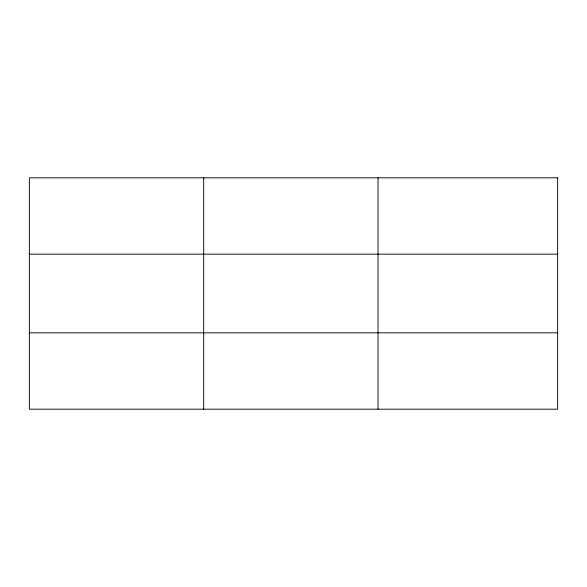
<?xml version="1.0" encoding="UTF-8"?>
<svg xmlns="http://www.w3.org/2000/svg" width="587" height="587" viewBox="0 0 587 587"><rect width="100%" height="100%" fill="white"/><g stroke="black" fill="none" stroke-linecap="round" stroke-linejoin="round"><path stroke-width="0.88" d="M203.689 177.817L203.689 409.183M378.028 177.817L378.028 409.183M29.35 254.171L557.65 254.171M29.35 332.829L557.65 332.829M557.65 177.817L557.65 409.183L29.35 409.183L29.35 177.817L557.65 177.817"/></g></svg>
